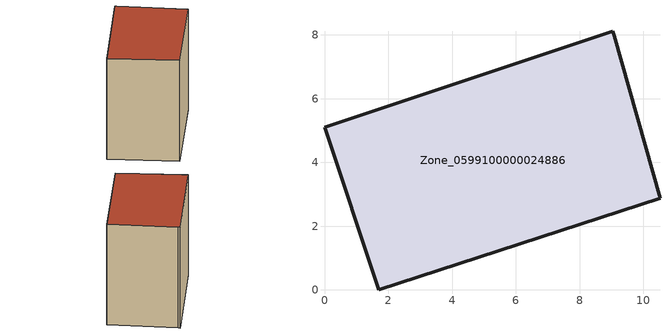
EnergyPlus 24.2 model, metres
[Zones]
Zone_0599100000024886
 floor ground (C_G): 10.53,2.88 1.71,0 0,5.11 9.04,8.12 9.09,7.98 z0.34
 wall outside (C_F): 10.53,2.88 9.09,7.98 9.04,8.12 0,5.11 1.71,0 10.53,2.88 z0.34:8.49
 roof outside (C_R): 1.71,0 10.53,2.88 9.09,7.98 9.04,8.12 0,5.11 z8.49
[BUILDING]
Pand.0599100000024886: North Axis=0; Terrain=City; Loads Convergence Tolerance Value=0.04; Temperature Convergence Tolerance Value=0.4; Solar Distribution=FullExterior; Maximum Number of Warmup Days=25; Minimum Number of Warmup Days=1
[Site:Location]
Rotterdam.The.Hague.AP_ZH_NLD Design_Conditions: Latitude=51.96; Longitude=4.45; Time Zone=1; Elevation=-4.5
[SITE:GROUNDTEMPERATURE:BUILDINGSURFACE]
18, 18, 18, 18, 18, 18, 18, 18, 18, 18, 18, 18
[MATERIAL] Thermal Absorptance=0.9; Solar Absorptance=0.7; Visible Absorptance=0.7
Name | Roughness | Thickness | Conductivity | Density | Specific Heat
G.TI.1965-1974 | MediumSmooth | 0.15 | 0.882353 | 540 | 1210
F.TI.1965-1974 | Rough | 0.3 | 0.697674 | 1920 | 840
R.TI.1965-1974 | MediumRough | 0.2 | 0.232558 | 1500 | 1000
[CONSTRUCTION]
C_G: G.TI.1965-1974
C_F: F.TI.1965-1974
C_R: R.TI.1965-1974
[ZONE]
Zone_0599100000024886: Type=1; Multiplier=1; Ceiling Height=Autocalculate; Volume=Autocalculate; Floor Area=autocalculate; Part of Total Floor Area=Yes
[ZONEINFILTRATION:DESIGNFLOWRATE]
Infil_Zone_0599100000024886: Zone or ZoneList or Space or SpaceList=Zone_0599100000024886; Schedule=AlwaysOn; Design Flow Rate Calculation Method=Flow/Area; Flow Rate per Floor Area=0.003; Constant Term Coefficient=1; Temperature Term Coefficient=0; Velocity Term Coefficient=0; Velocity Squared Term Coefficient=0
[HVACTEMPLATE:ZONE:IDEALLOADSAIRSYSTEM]
Zone_0599100000024886: Maximum Heating Supply Air Temperature=50; Minimum Cooling Supply Air Temperature=13; Maximum Heating Supply Air Humidity Ratio=0.0156; Minimum Cooling Supply Air Humidity Ratio=0.0077; Heating Limit=NoLimit; Cooling Limit=NoLimit; Dehumidification Control Type=ConstantSensibleHeatRatio; Cooling Sensible Heat Ratio=0.7; Dehumidification Setpoint=60; Humidification Control Type=None; Humidification Setpoint=30; Outdoor Air Method=None; Outdoor Air Flow Rate per Person=0.00944; Outdoor Air Flow Rate per Zone Floor Area=0; Outdoor Air Flow Rate per Zone=0; Demand Controlled Ventilation Type=None; Outdoor Air Economizer Type=NoEconomizer; Heat Recovery Type=None; Sensible Heat Recovery Effectiveness=0.7; Latent Heat Recovery Effectiveness=0.65
[ZONECONTROL:THERMOSTAT]
ThermostatControl_Zone_0599100000024886: Zone or ZoneList=Zone_0599100000024886; Control Type Schedule=DualSetpointControlType; Control 1=Thermostat_Zone_0599100000024886; Temperature Difference Between Cutout And Setpoint=0
[THERMOSTATSETPOINT:DUALSETPOINT]
Thermostat_Zone_0599100000024886: Heating Setpoint Temperature Schedule=HeatingSetpoint_Zone_0599100000024886; Cooling Setpoint Temperature Schedule=CoolingSetpoint_Zone_0599100000024886
[SCHEDULE:COMPACT]
HeatingSetpoint_Zone_0599100000024886: Through: 12/31, For: AllDays, Until: 24:00, 21
CoolingSetpoint_Zone_0599100000024886: Through: 12/31, For: AllDays, Until: 24:00, 24
DualSetpointControlType: Through: 12/31, For: AllDays, Until: 24:00, 4
AlwaysOn: Through: 12/31, For: AllDays, Until: 24:00, 1
